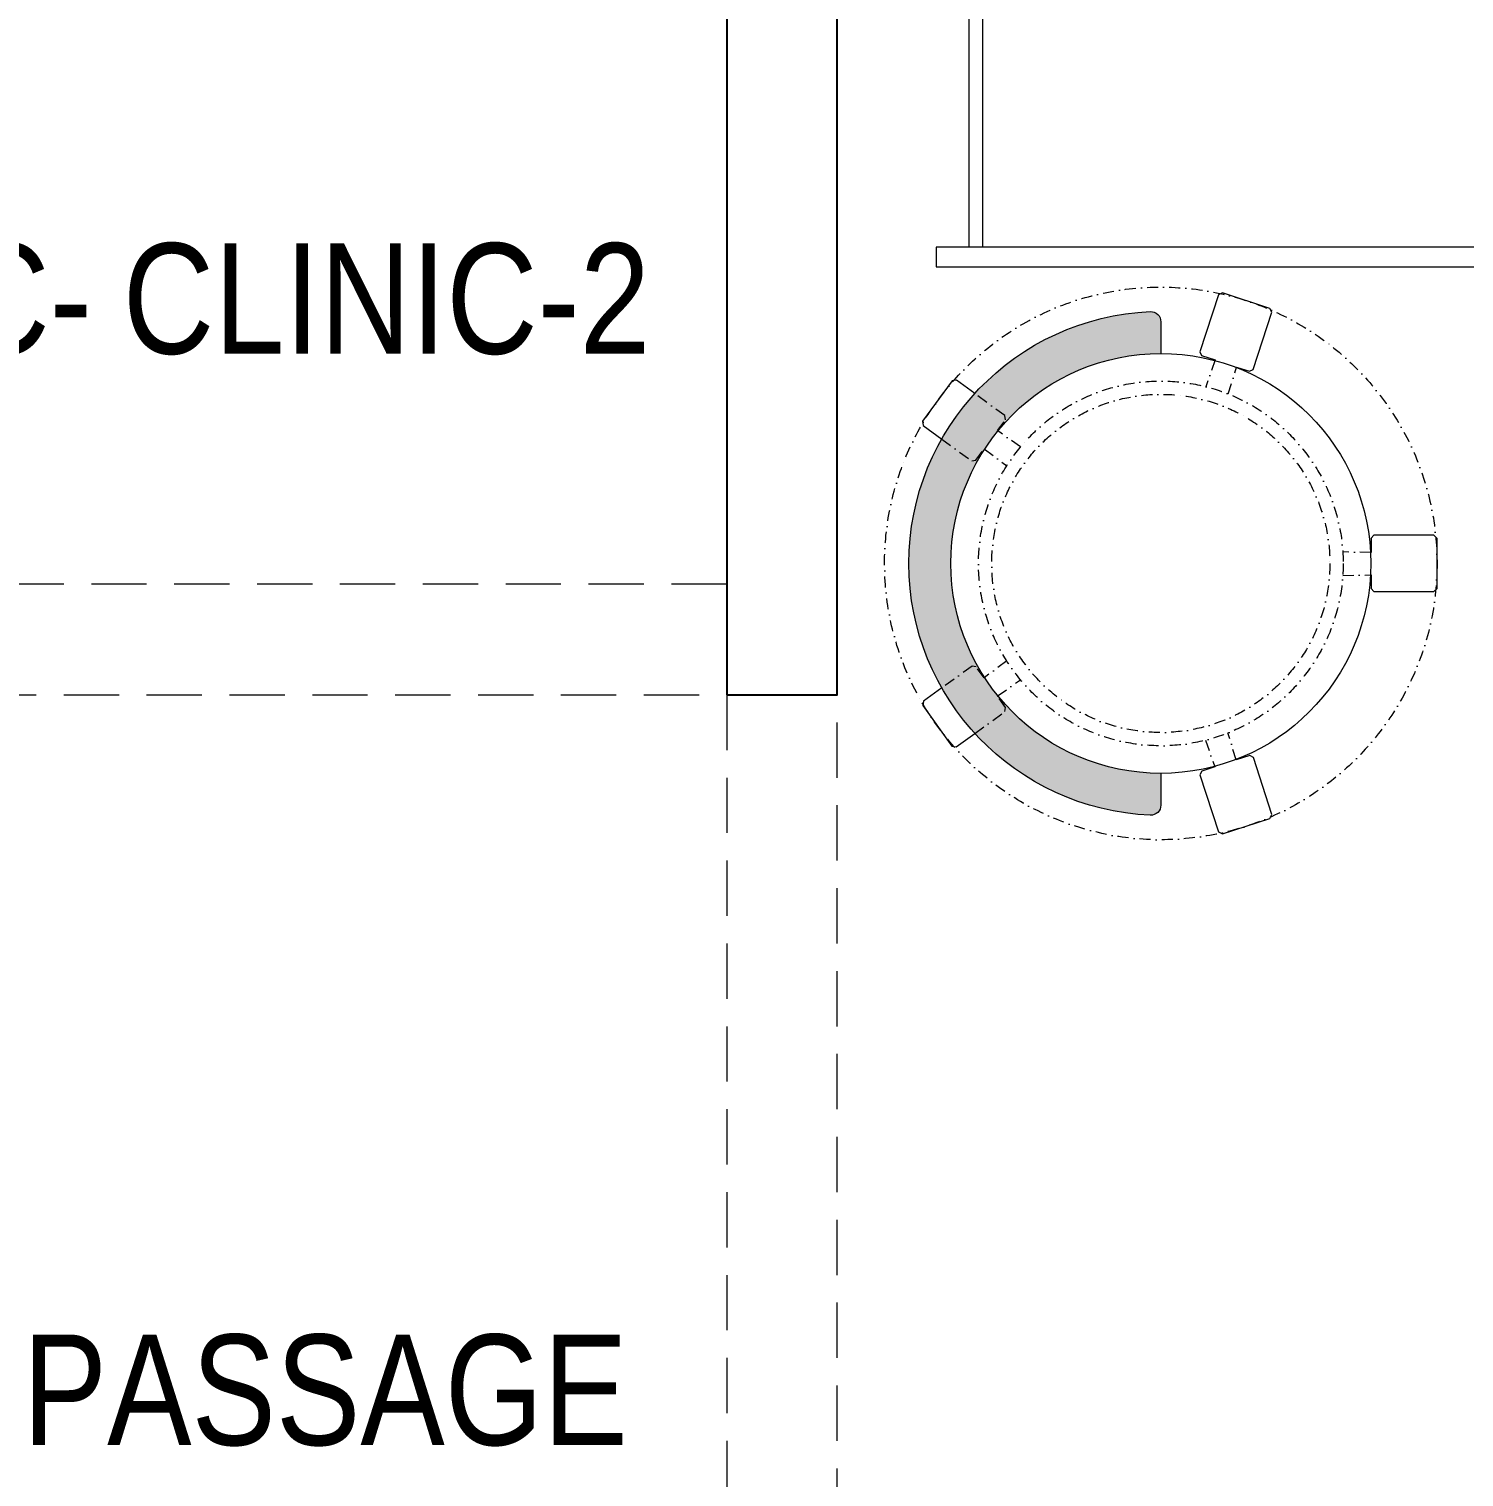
# Model space of a CAD drawing. Header units: millimetres. Extents: x 1737957 to 1744771, y 33447 to 45619.
# Drawn here: x 1742330 to 1743629, y 43051 to 44361 of the extents above; entities that cross this region are included whole.
import ezdxf

# ---------------------------------------------------------------- set-up
doc = ezdxf.new("R2010")
doc.units = ezdxf.units.MM
doc.header["$LTSCALE"] = 40
doc.linetypes.add('a_p6_plan_L18$0$HIDDEN', pattern=[0.375, 0.25, -0.125])
doc.linetypes.add('DASHDOT2', pattern=[0.5, 0.25, -0.125, 0, -0.125])
for name, color, linetype, lineweight in [('HATCH', 9, 'Continuous', 9), ('LENS-CURTAIN', 5, 'a_p6_plan_L18$0$HIDDEN', 9), ('LENS-FURNITURE', 13, 'Continuous', 9), ('LENS-PARTITION', 21, 'Continuous', 25), ('LENS-TEXT', 31, 'Continuous', 5), ('LN-ELEVATION-1', 81, 'Continuous', 13)]:
    doc.layers.add(name, color=color, linetype=linetype, lineweight=lineweight)
doc.styles.add('LK TXT', font='Gill Sans MT Condensed Regular.ttf')

# ---------------------------------------------------------------- blocks, each defined once
blk = doc.blocks.new('TRIAL SET CABINET 633x500')
at = {"layer": 'LENS-FURNITURE', "true_color": 0xc7c8ca}
h = blk.add_hatch(color=9, dxfattribs=at)
h.dxf.hatch_style = 1
edge = h.paths.add_edge_path()
edge.add_line((-8.54246803093703, -981.9670201920668), (115.9083254579454, -857.5162267031847))
edge.add_arc((107.4230440836399, -849.030945328879), 12.00000000009463, 315, 405)
edge.add_line((115.9083254579454, -840.5456639545736), (-58.03994271345434, -666.5973957831737))
edge.add_arc((-66.52522408775982, -675.0826771574792), 12.00000000009463, 45.00000000000002, 135)
edge.add_line((-75.01050546206531, -666.5973957831737), (-199.4612989509478, -791.0481892720562))
edge.add_arc((-190.9760175766423, -799.5334706454303), 11.99999999943607, 135.0000000031442, 225.0000000031442)
edge.add_line((-199.4612989500165, -808.0187520197359), (-25.5130307786167, -981.967020191136))
edge.add_arc((-17.02774940431143, -973.4817388177615), 11.99999999943609, 224.9999999968572, 314.9999999968573)
h.paths.add_polyline_path([(-17.02774940524252, -955.0969625067663), (89.03826777357607, -849.0309453279477), (-66.52522408775982, -693.4674534666119), (-172.5912412665784, -799.5334706454305)], flags=16)
edge = h.paths.add_edge_path(flags=16)
edge.add_line((-138.2965623782947, -741.9042679787381), (-124.1544267544522, -727.7621323548956))
edge.add_arc((-121.3259996296837, -730.5905594796641), 4.000000000031514, 45.00000000000051, 134.9999999999996, ccw=False)
edge.add_arc((-121.3259996296838, -730.5905594796641), 4.000000000031584, -45.000000000000625, 44.999999999999375, ccw=False)
edge.add_line((-118.4975725049153, -733.4189866044327), (-132.6397081287578, -747.561122228275))
edge.add_arc((-135.4681352535263, -744.7326951035067), 4.000000000031524, 225.0000000000006, 314.99999999999966, ccw=False)
edge.add_arc((-135.4681352535261, -744.7326951035066), 4.000000000031665, 135.0000000000006, 225.0000000000006, ccw=False)
edge = h.paths.add_edge_path(flags=16)
edge.add_arc((44.84409394953398, -910.9027886827243), 7, 0, 360)
at = {"layer": 'LENS-FURNITURE', "lineweight": 0, "true_color": 0x939598}
h = blk.add_hatch(dxfattribs=at)
h.set_pattern_fill('ANSI31', color=252, scale=10, angle=405)
h.set_pattern_definition([(90, (-3772352.875833935, -3684050.327587578), (-1.25, 2e-16), [])])
edge = h.paths.add_edge_path()
edge.add_line((-138.2965623782947, -741.9042679787381), (-124.1544267544522, -727.7621323548956))
edge.add_arc((-121.3259996296837, -730.5905594796641), 4.000000000031514, 45.00000000000051, 134.9999999999996, ccw=False)
edge.add_arc((-121.3259996296838, -730.5905594796641), 4.000000000031584, -45.000000000000625, 44.999999999999375, ccw=False)
edge.add_line((-118.4975725049153, -733.4189866044327), (-132.6397081287578, -747.561122228275))
edge.add_arc((-135.4681352535263, -744.7326951035067), 4.000000000031524, 225.0000000000006, 314.99999999999966, ccw=False)
edge.add_arc((-135.4681352535261, -744.7326951035066), 4.000000000031665, 135.0000000000006, 225.0000000000006, ccw=False)
edge = h.paths.add_edge_path()
edge.add_arc((44.84409394953398, -910.9027886827243), 7, 0, 360)
blk.add_circle((0, 0), 50.09224864585668)
at = {"layer": 'LENS-FURNITURE'}
blk.add_lwpolyline([(119.4230440827086, -352.4817388160154), (119.4230440827086, -985.4817388160156), (-380.5769559172913, -985.4817388160156), (-380.5769559172913, -352.4817388160154)], close=True, dxfattribs=at)
at = {"layer": 'LENS-FURNITURE', "color": 146, "true_color": 0x105689}
for points in [[(338.5359051078558, -352.4817388160154), (338.5359051078558, -985.4817388160156), (356.5359051078559, -985.4817388160156), (356.5359051078559, -352.4817388160154)], [(-63.4640948921442, -382.4817388160154), (-63.4640948921442, -394.4817388160154), (338.5359051078558, -394.4817388160154), (338.5359051078558, -382.4817388160154)], [(-63.4640948921442, -394.4817388160154), (-63.4640948921442, -943.4817388160153), (-51.4640948921442, -943.4817388160153), (-51.4640948921442, -394.4817388160154)], [(-63.4640948921442, -955.4817388160152), (-63.4640948921442, -943.4817388160153), (338.5359051078558, -943.4817388160153), (338.5359051078558, -955.4817388160152)]]:
    blk.add_lwpolyline(points, close=True, dxfattribs=at)
at = {"layer": 'LENS-FURNITURE', "color": 18, "lineweight": 30, "true_color": 0x000000}
for points in [[(-8.54246803093703, -981.9670201920668), (115.9083254579454, -857.5162267031847, 0.4142135623730951), (115.9083254579454, -840.5456639545736), (-58.03994271345434, -666.5973957831737, 0.4142135623730951), (-75.01050546206531, -666.5973957831737), (-199.4612989509478, -791.0481892720562, 0.4142135623730951), (-199.4612989500165, -808.0187520197359), (-25.51303077861669, -981.967020191136, 0.4142135623730951)], [(-138.2965623782947, -741.9042679787381), (-124.1544267544522, -727.7621323548956, -0.4142135623730951), (-118.4975725049153, -727.7621323548956), (-118.4975725049153, -727.7621323548956, -0.4142135623730951), (-118.4975725049153, -733.4189866044327), (-132.6397081287578, -747.561122228275, -0.4142135623730951), (-138.2965623782947, -747.561122228275), (-138.2965623782947, -747.561122228275, -0.4142135623730951)]]:
    blk.add_lwpolyline(points, format="xyb", close=True, dxfattribs=at)
blk.add_lwpolyline([(-17.02774940524252, -955.0969625067663), (89.03826777357607, -849.0309453279477), (-66.52522408775982, -693.4674534666119), (-172.5912412665784, -799.5334706454305)], close=True, dxfattribs=at)
blk.add_circle((44.84409394953398, -910.9027886827243), 7, dxfattribs=at)
blk = doc.blocks.new('DOCTOR STOOL')
at = {"layer": 'HATCH'}
h = blk.add_hatch(dxfattribs=at)
h.set_pattern_fill('ANSI36', color=250)
h.set_pattern_definition([(45, (-689.3997257252789, -1.6298145e-09), (1.683798022700465, 6.173926083235043), [7.9375, -1.587499999999999, 0, -1.587499999999999])])
edge = h.paths.add_edge_path()
edge.add_line((227.9999999995508, 37.80991745903158), (227.9999999995508, 9.119999995687976))
edge.add_arc((218.8799999996107, 9.119999995749478), 9.119999999940092, 267.6119845363388, 359.9999999996136, ccw=False)
edge.add_arc((227.9999999996448, 227.809917461127), 228.000000002257, 92.3880154632688, 267.61198453673126, ccw=False)
edge.add_arc((218.8799999994991, 446.4998349263882), 9.120000000051716, -3.4498270906624384e-10, 92.3880154629299, ccw=False)
edge.add_line((227.9999999995508, 446.4998349263331), (227.9999999995508, 417.8099174629896))
edge.add_arc((227.9999999995508, 227.8099174610106), 190.000000001979, 90, 270)
at = {"layer": 'LN-ELEVATION-1', "color": 1, "ltscale": 100}
for p, q in [((283.7804025793014, 472.6222848009841), (280.216825267778, 470.8199351556545)), ((326.7280946081726, 458.5258082725714), (283.7804025793014, 472.6222848009841)), ((280.216825267778, 470.8199351556545), (263.2765658827273, 419.2080985742269)), ((311.5704969359354, 403.3893210494851), (328.5107563209863, 455.0011576309128)), ((328.5107563209863, 455.0011576309128), (326.7280946081726, 458.5258082725714)), ((263.2765658827273, 419.2080985742269), (264.9623320118756, 415.8750283533983)), ((264.9623320118756, 415.8750283533983), (277.1938885417335, 411.860334166498)), ((42.98782241378307, 393.6072814048264), (39.08480768888887, 393.0010463140122)), ((42.98782241378307, 393.6072814048264), (39.08480768888882, 393.0010463140122)), ((59.57058497173765, 381.4833769612495), (42.98782241378307, 393.6072814048264)), ((296.5654050509577, 405.5021315508961), (308.1985000452432, 401.6838669878201)), ((308.1985000452432, 401.6838669878201), (311.5704969359354, 403.3893210494851)), ((39.08480768888887, 393.0010463140122), (12.40669512363752, 356.5114147582037)), ((39.08480768888882, 393.0010463140122), (12.40669512363746, 356.5114147582038)), ((12.40669512363752, 356.5114147582037), (13.0196255484409, 352.5652946645453)), ((12.40669512363746, 356.5114147582038), (13.0196255484409, 352.5652946645454)), ((13.0196255484409, 352.5652946645454), (29.7154459787677, 340.3587319282719)), ((420.8553691428768, 253.2346719447014), (418.2142363802958, 250.5935391821201)), ((418.2142363802958, 250.5935391821201), (418.2142363802958, 237.7199715119894)), ((475.1762128710516, 253.2346719447014), (420.8553691428768, 253.2346719447014)), ((478, 250.4108848157539), (475.1762128710516, 253.2346719447014)), ((478, 205.2089501102255), (478, 250.4108848157539)), ((418.2142363802958, 217.3316809419539), (418.2142363802958, 205.0879869152431)), ((418.2142363802958, 205.0879869152431), (420.8862147285707, 202.4160085669703)), ((420.8862147285707, 202.4160085669703), (475.2070584567457, 202.4160085669703)), ((475.2070584567457, 202.4160085669703), (478, 205.2089501102255)), ((29.80030336598447, 115.1117353337796), (13.14542959810012, 103.0870834562575)), ((13.14542959810012, 103.0870834562575), (12.51589555233795, 99.18775892330295)), ((12.51589555233795, 99.18775892330295), (38.97560726018833, 62.53944985644)), ((42.91799640697923, 61.90296316019987), (59.68641968664888, 74.00959664677595)), ((38.97560726018833, 62.53944985644), (42.91799640697923, 61.90296316019987)), ((308.4479453730848, 53.94595568517189), (296.2044548037813, 49.96780495439072)), ((311.7759667420094, 52.25024394459229), (308.4479453730848, 53.94595568517189)), ((265.1695928365815, 39.88396831355146), (263.4540770094588, 36.51707923991359)), ((276.814037965594, 43.66747740659263), (265.1695928365815, 39.88396831355146)), ((328.5620286722446, 0.5880509189853456), (311.7759667420094, 52.25024394459229)), ((263.4540770094588, 36.51707923991359), (280.2401389396941, -15.14511378569341)), ((326.7490456010059, -2.970128374224428), (328.5620286722446, 0.5880509189853456)), ((283.7594505281909, -16.93829277038793), (326.7490456010059, -2.970128374224428)), ((280.2401389396941, -15.14511378569341), (283.7594505281909, -16.93829277038793))]:
    blk.add_line(p, q, dxfattribs=at)
at = {"layer": 'LN-ELEVATION-1', "linetype": 'DASHDOT2'}
for p, q in [((277.1938885417335, 411.860334166498), (268.7900486169635, 387.6885337123986)), ((289.0238237874953, 381.1105793348574), (296.5654050509577, 405.5021315508961)), ((86.83876787340999, 361.5472027143797), (59.57058497173759, 381.4833769612495)), ((80.19253728373064, 347.929406650394), (87.41874672779522, 357.8132288103797)), ((87.41874672779522, 357.8132288103797), (86.83876787340999, 361.5472027143797)), ((101.0598051864781, 333.2195324926688), (80.19253728373064, 347.929406650394)), ((29.71544597876769, 340.3587319282719), (56.87057100806764, 320.505215974099)), ((60.56143954330456, 321.078499494494), (68.15939944607226, 331.4707923056775)), ((68.15939944607226, 331.4707923056775), (88.55121842376921, 316.0087684583668)), ((56.87057100806764, 320.505215974099), (60.56143954330456, 321.078499494494)), ((418.2142363802958, 237.7199715119894), (392.674698740354, 238.1657657997326)), ((392.6382343793381, 216.8896711079804), (418.2142363802958, 217.3316809419539)), ((57.18706371601854, 134.8847017249933), (29.80030336598445, 115.1117353337796)), ((60.91750725147699, 134.282433000881), (57.18706371601854, 134.8847017249933)), ((68.08455919950495, 124.3556304041746), (60.91750725147699, 134.282433000881)), ((88.52282127921524, 139.6559804205055), (68.08455919950495, 124.3556304041746)), ((80.019187533744, 107.8254447158111), (101.0258646791657, 122.4411888974116)), ((87.55494659853252, 97.38796035055849), (80.019187533744, 107.8254447158111)), ((59.68641968664886, 74.00959664677595), (86.95963052489695, 93.7005814289354)), ((86.95963052489695, 93.7005814289354), (87.55494659853252, 97.38796035055849)), ((268.4902438431725, 67.85511086587476), (276.814037965594, 43.66747740659263)), ((296.2044548037813, 49.96780495439072), (288.7362802880323, 74.39510638930753))]:
    blk.add_line(p, q, dxfattribs=at)
at = {"layer": 'LN-ELEVATION-1', "color": 1, "ltscale": 100}
blk.add_lwpolyline([(228, 37.80991746066138), (228, 9.11999999731779, -0.4264743413925903), (218.5, 0.0079201031476259, -0.959166304662544), (218.5, 455.611914822366, -0.4264743413925903), (228, 446.4998349279631), (228, 417.8099174646193)], format="xyb", dxfattribs=at)
at = {"layer": 'LN-ELEVATION-1', "linetype": 'DASHDOT2'}
for radius in [250, 165, 153]:
    blk.add_circle((228, 227.8099174629897), radius, dxfattribs=at)
at = {"layer": 'LN-ELEVATION-1', "color": 1, "ltscale": 100}
blk.add_circle((228, 227.8099174629897), 190, dxfattribs=at)

msp = doc.modelspace()

# ---------------------------------------------------------------- linework, layer by layer
at = {"layer": 'LENS-CURTAIN', "ltscale": 5}
for points in [[(1742211.297281504, 43758.50783477821), (1742961.297281504, 43758.50783477821), (1742961.297281504, 43858.50783477821), (1742211.297281504, 43858.50783477821)], [(1742961.297281504, 43758.50783477821), (1742961.297281504, 43008.50783477821), (1743061.297281504, 43008.50783477821), (1743061.297281504, 43758.50783477821)]]:
    msp.add_lwpolyline(points, close=True, dxfattribs=at)
at = {"layer": 'LENS-PARTITION'}
msp.add_lwpolyline([(1742961.297281504, 43758.50783477821), (1743061.297281504, 43758.50783477821), (1743061.297281504, 45358.50783477823), (1742961.297281504, 45358.50783477823)], close=True, dxfattribs=at)

# ---------------------------------------------------------------- block references
at = {"layer": 'LENS-FURNITURE', "rotation": 270}
msp.add_blockref('TRIAL SET CABINET 633x500', (1744136.297281503, 44502.11283804575), dxfattribs=at)
at = {"layer": 'LENS-FURNITURE'}
msp.add_blockref('DOCTOR STOOL', (1743126.131726377, 43649.55847121873), dxfattribs=at)

# ---------------------------------------------------------------- texts
at = {"layer": 'LENS-TEXT', "color": 0, "linetype": 'Continuous', "ltscale": 3, "char_height": 100, "attachment_point": 5, "style": 'LK TXT'}
for s, insert in [('CLINIC COMPACT ROC- MINSIGN', (1741938.157357151, 44116.36063829745)), ('CLINIC-2', (1742653.38619616, 44116.36063829745)), ('PASSAGE', (1742597.911641238, 43128.92517147661))]:
    msp.add_mtext_dynamic_manual_height_columns(s, width=903.2701604428923, gutter_width=0.9999999999999992, heights=[0], dxfattribs=dict(at, insert=insert))

doc.saveas('drawing.dxf')
